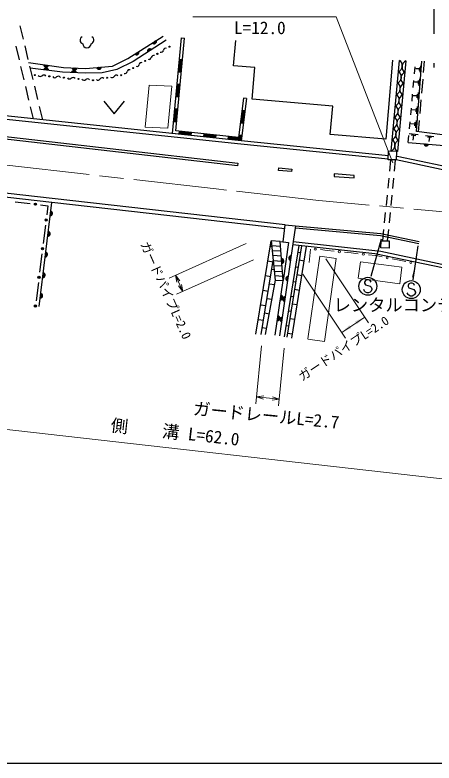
# Model space of a CAD drawing. Units: millimetres, scale not verified. Extents: x 40000 to 680000, y 20000 to 380000.
# Drawn here: x 101868 to 162562, y 205000 to 313340 of the extents above; entities that cross this region are included whole.
import ezdxf
from ezdxf.enums import TextEntityAlignment as Align

# ---------------------------------------------------------------- set-up
doc = ezdxf.new("R2010")
doc.units = ezdxf.units.MM
doc.header["$LTSCALE"] = 1000
doc.linetypes.add('CHAIN', pattern=[18.5, 12, -1.5, 3.5, -1.5])
for name, color, linetype, lineweight in [('M-BGD', 7, 'Continuous', 25), ('M-BMK', 2, 'CHAIN', 13), ('M-STR-HTXT', 7, 'Continuous', 13), ('M-STR-STRC', 7, 'Continuous', 25), ('M-STR-STRD', 7, 'Continuous', 25), ('M-TTL-BAND', 7, 'Continuous', 25)]:
    doc.layers.add(name, color=color, linetype=linetype, lineweight=lineweight)
doc.styles.add('ＭＳ ゴシック', font='')
doc.styles.get('ＭＳ ゴシック').set_extended_font_data('MS Gothic')

# ---------------------------------------------------------------- blocks, each defined once
blk = doc.blocks.new('filled_arrow')
at = {"color": 0, "linetype": 'Continuous', "lineweight": -2}
blk.add_solid([(7.5, 1.25), (0, 0), (7.5, -1.25)], dxfattribs=at)

msp = doc.modelspace()

# ---------------------------------------------------------------- linework, layer by layer
at = {"layer": 'M-BGD'}
for p, q in [((102570, 311773), (103040, 309826)), ((124661, 296174), (125965, 310009)), ((125151, 296575), (126413, 309967)), ((125965, 310009), (126413, 309967)), ((102507, 306859), (102046, 308805)), ((103275, 308854), (103745, 306910)), ((133538, 305986), (133854, 309642)), ((125592, 305091), (125761, 306883)), ((126119, 306849), (125671, 306891)), ((125682, 305082), (125850, 306874)), ((125771, 305074), (125940, 306866)), ((125861, 305065), (126030, 306857)), ((156341, 293633), (157557, 306761)), ((158491, 306675), (157274, 293547)), ((161145, 306651), (161007, 305025)), ((103199, 303940), (102737, 305886)), ((103980, 305938), (104449, 303994)), ((159739, 304834), (159830, 305830)), ((160422, 305518), (159923, 305557)), ((160440, 305752), (160404, 305285)), ((160583, 305976), (160511, 305041)), ((162513, 306368), (162549, 305708)), ((125502, 305099), (125950, 305057)), ((159557, 302842), (159648, 303838)), ((160266, 303586), (159740, 303627)), ((160285, 303833), (160247, 303340)), ((160435, 304069), (160359, 303084)), ((160923, 304029), (160755, 302036)), ((103890, 301021), (103429, 302967)), ((104684, 303022), (105153, 301078)), ((125254, 301507), (125423, 303299)), ((125782, 303265), (125334, 303307)), ((125344, 301498), (125513, 303290)), ((125433, 301490), (125602, 303282)), ((125523, 301481), (125692, 303273)), ((125165, 301515), (125613, 301473)), ((134961, 301293), (134258, 295614)), ((135407, 301238), (134650, 295120)), ((135407, 301238), (134961, 301293)), ((159376, 300850), (159467, 301846)), ((160105, 301605), (159553, 301648)), ((160125, 301864), (160085, 301346)), ((160284, 302112), (160203, 301076)), ((105388, 300106), (105859, 298159)), ((114730, 300841), (116230, 299041)), ((116230, 299041), (117730, 300841)), ((160128, 300105), (160044, 299017)), ((160671, 301039), (160503, 299046)), ((104535, 298298), (104121, 300048)), ((124916, 297922), (125085, 299714)), ((125444, 299681), (124996, 299723)), ((125006, 297914), (125175, 299706)), ((125096, 297906), (125265, 299698)), ((125185, 297897), (125354, 299689)), ((134829, 299496), (134608, 297709)), ((134918, 299485), (134697, 297698)), ((135186, 299452), (134740, 299507)), ((135007, 299474), (134786, 297687)), ((135097, 299463), (134876, 297676)), ((159195, 298859), (159285, 299854)), ((159941, 299572), (159360, 299617)), ((159962, 299844), (159920, 299300)), ((159963, 298073), (159879, 296985)), ((160419, 298050), (160282, 296424)), ((124827, 297931), (125275, 297889)), ((134518, 297721), (134965, 297665)), ((159013, 296867), (159104, 297863)), ((159776, 297540), (159196, 297585)), ((159797, 297812), (159755, 297268)), ((134650, 295120), (124661, 296174)), ((134258, 295614), (125151, 296575)), ((125629, 296524), (125582, 296077)), ((127381, 295977), (125591, 296166)), ((127390, 296067), (125600, 296256)), ((127400, 296156), (125610, 296345)), ((127409, 296246), (125619, 296435)), ((127372, 295888), (127419, 296335)), ((129209, 296146), (129162, 295699)), ((130961, 295600), (129171, 295788)), ((130971, 295689), (129181, 295878)), ((130980, 295779), (129190, 295967)), ((130989, 295868), (129199, 296057)), ((130952, 295510), (130999, 295958)), ((132742, 295321), (132789, 295769)), ((134744, 295879), (134297, 295934)), ((134336, 295515), (134387, 295923)), ((134476, 295912), (134415, 295416)), ((134493, 295317), (134565, 295901)), ((134655, 295890), (134572, 295218)), ((158832, 294875), (158922, 295871)), ((158948, 296188), (160273, 296022)), ((159257, 295970), (159920, 295887)), ((159588, 295928), (159500, 295221)), ((161340, 295888), (162516, 295741)), ((132751, 295411), (134572, 295218)), ((134493, 295317), (132761, 295500)), ((132770, 295590), (134415, 295416)), ((134336, 295515), (132780, 295679)), ((161614, 295695), (162202, 295621)), ((161908, 295658), (161830, 295031)), ((156159, 290719), (156325, 292364)), ((156948, 292347), (156787, 290708)), ((155907, 288232), (156058, 289724)), ((156689, 289712), (156542, 288220)), ((155656, 285745), (155807, 287237)), ((156445, 287224), (156298, 285732)), ((101921, 286267), (104079, 286016)), ((105390, 271118), (107201, 286162)), ((105569, 285842), (106648, 285717)), ((106648, 285717), (106481, 284386)), ((155405, 283257), (155556, 284750)), ((156200, 284736), (156054, 283244)), ((106294, 282898), (105961, 280237)), ((155138, 280618), (155304, 282262)), ((155956, 282248), (155795, 280609)), ((136773, 267117), (138989, 280647)), ((138858, 279848), (139071, 279813)), ((139059, 279935), (140340, 279859)), ((142184, 280512), (140204, 266846)), ((140912, 266704), (143049, 279943)), ((143362, 279908), (141223, 266654)), ((141963, 266535), (144108, 279826)), ((105775, 278749), (105441, 276088)), ((139127, 279249), (140394, 279174)), ((139198, 278532), (140451, 278458)), ((143197, 278884), (142886, 278934)), ((137526, 267074), (139275, 277757)), ((138510, 277726), (139250, 277605)), ((139274, 277770), (140511, 277697)), ((143766, 277703), (143025, 277823)), ((139077, 276544), (139401, 276491)), ((139343, 277073), (140566, 277000)), ((142854, 276762), (142543, 276812)), ((138163, 275604), (138903, 275483)), ((139426, 276239), (140632, 276167)), ((139490, 275594), (140683, 275523)), ((143423, 275581), (142683, 275700)), ((105255, 274600), (104921, 271939)), ((139555, 274936), (138129, 267040)), ((138729, 274422), (139441, 274306)), ((142511, 274639), (142201, 274689)), ((137815, 273483), (138555, 273361)), ((143081, 273458), (142340, 273578)), ((138382, 272300), (139059, 272190)), ((142169, 272516), (141858, 272567)), ((137468, 271361), (138208, 271240)), ((142738, 271336), (141998, 271455)), ((138034, 270179), (138677, 270074)), ((141826, 270394), (141516, 270444)), ((137120, 269239), (137861, 269118)), ((142395, 269213), (141655, 269333)), ((137687, 268057), (138295, 267957)), ((141484, 268271), (141173, 268322)), ((142053, 267091), (141312, 267210))]:
    msp.add_line(p, q, dxfattribs=at)
at = {"layer": 'M-BGD', "lineweight": 13}
for p, q in [((120730, 297092), (121302, 303165)), ((121302, 303165), (124603, 303017)), ((124031, 296944), (124603, 303017)), ((120730, 297092), (124031, 296944)), ((144470, 277513), (144569, 278442)), ((144569, 278442), (144675, 279437)), ((146108, 279350), (147103, 279243)), ((147103, 279243), (148097, 279137)), ((149589, 278978), (150583, 278872)), ((150583, 278872), (151577, 278766)), ((153069, 278607), (154063, 278500)), ((154063, 278500), (154180, 278488)), ((154180, 278488), (155045, 278314)), ((144304, 266414), (145999, 278402)), ((148393, 278064), (145999, 278402)), ((146697, 266070), (148393, 278064)), ((151902, 277594), (151588, 275208)), ((151902, 277594), (157914, 276802)), ((156516, 278019), (157496, 277823)), ((157496, 277823), (158477, 277626)), ((157914, 276802), (157600, 274416)), ((159662, 276304), (159466, 275390)), ((159872, 277281), (159662, 276304)), ((157600, 274416), (151588, 275208)), ((146697, 266070), (144304, 266409))]:
    msp.add_line(p, q, dxfattribs=at)
at = {"layer": 'M-BGD'}
for points in [[(103852, 306465), (108909, 305725), (112108, 305610), (115978, 305935), (118233, 307047), (123310, 310290)], [(123772, 309669), (118978, 306606), (116629, 305452), (114510, 304949), (112087, 304928), (108741, 305064), (104047, 305658)], [(156554, 306774), (155563, 295328), (147535, 296023), (147891, 300129), (136223, 301140), (136619, 305719), (133538, 305986)], [(167186, 295559), (160024, 296456), (160814, 306651)], [(155987, 292956), (134650, 295120), (73554, 301569)], [(155937, 292459), (134599, 294622), (73502, 301072)], [(158832, 294875), (164024, 294450), (167186, 295559)], [(186752, 289538), (163687, 291470), (157202, 292832)], [(186711, 289040), (163614, 290975), (157099, 292343)], [(140935, 282355), (107201, 286162), (79106, 289370)], [(141002, 282951), (107269, 286759), (79174, 289966)], [(140693, 280489), (141002, 282951), (142503, 282820), (142184, 280512)], [(140286, 280541), (138989, 280647), (139555, 274936), (140735, 274866)], [(139575, 266964), (140735, 274866), (140286, 280541)], [(140286, 280541), (141490, 280389), (140735, 274866)], [(142184, 280512), (154836, 279116), (173443, 275172), (178756, 274788), (178753, 274324), (173821, 274650), (153983, 278733), (142116, 280046)]]:
    msp.add_lwpolyline(points, dxfattribs=at)
for points in [[(157099, 292343), (155935, 292374), (155969, 293643), (157133, 293612)], [(154887, 280621), (156082, 280605), (156069, 279581), (154873, 279597)]]:
    msp.add_lwpolyline(points, close=True, dxfattribs=at)
for centre, radius in [((124237, 308745), 75), ((122491, 307712), 75), ((120744, 306680), 75), ((118998, 305647), 75), ((104743, 304638), 75), ((106850, 304449), 75), ((117251, 304615), 75), ((108956, 304261), 75), ((111062, 304072), 75), ((113169, 303883), 75), ((115210, 304249), 75), ((104824, 285929), 150), ((104824, 285929), 120), ((104824, 285929), 100), ((106388, 283642), 150), ((106388, 283642), 120), ((106388, 283642), 100), ((105868, 279493), 150), ((105868, 279493), 120), ((105868, 279493), 100), ((105348, 275344), 150), ((105348, 275344), 120), ((105348, 275344), 100), ((104828, 271195), 150), ((104828, 271195), 120), ((104828, 271195), 100)]:
    msp.add_circle(centre, radius, dxfattribs=at)
for centre, radius, start, end in [((111823, 309698), 536, 116.08703, 255.33416), ((112752, 309698), 536, 284.66584, 63.91297), ((112287, 309179), 600, 180, 0), ((122007, 309522), 354, 221.3738, 23.77898), ((122007, 309522), 283, 223.59784, 21.55494), ((122007, 309522), 212, 227.34417, 17.80862), ((122007, 309522), 142, 235.0559, 10.09689), ((122007, 309522), 100, 245.37356, 359.77922), ((119479, 307907), 354, 221.3738, 23.77898), ((119479, 307907), 283, 223.59784, 21.55494), ((119479, 307907), 212, 227.34417, 17.80862), ((119479, 307907), 142, 235.0559, 10.09689), ((119479, 307907), 100, 245.37356, 359.77922), ((121404, 308092), 354, 41.37394, 203.77912), ((121404, 308092), 283, 43.59798, 201.55508), ((121404, 308092), 212, 47.34431, 197.80875), ((121404, 308092), 142, 55.05604, 190.09702), ((121404, 308092), 100, 65.3737, 179.77936), ((123040, 308271), 327, 248.75131, 352.43322), ((123688, 308185), 327, 68.75131, 172.43322), ((121293, 307239), 327, 248.75131, 352.43322), ((121942, 307153), 327, 68.75131, 172.43322), ((157054, 305981), 929, 292.21087, 57.20363), ((158842, 305815), 929, 112.21087, 237.20363), ((106388, 306148), 354, 180.47804, 342.88322), ((106387, 305308), 354, 1.58517, 163.99034), ((106388, 306148), 283, 182.70208, 340.65918), ((106387, 305308), 283, 3.80921, 161.76631), ((106388, 306148), 212, 186.4484, 336.91285), ((106387, 305308), 212, 7.55553, 158.01998), ((106388, 306148), 142, 194.16013, 329.20112), ((106388, 306148), 100, 204.4778, 318.88346), ((110510, 305722), 354, 186.7319, 349.13708), ((110510, 305722), 283, 188.95594, 346.91304), ((110510, 305722), 212, 192.70227, 343.16671), ((110510, 305722), 142, 200.414, 335.45498), ((110510, 305722), 100, 210.73166, 325.13732), ((114039, 305826), 354, 193.5996, 356.00478), ((114039, 305826), 283, 195.82364, 353.78074), ((114039, 305826), 212, 199.56997, 350.03441), ((114039, 305826), 142, 207.2817, 342.32268), ((114039, 305826), 100, 217.59936, 332.00502), ((119547, 306206), 327, 248.75131, 352.43322), ((120195, 306120), 327, 68.75131, 172.43322), ((105541, 304816), 373, 216.56183, 313.19403), ((106052, 304272), 373, 36.56183, 133.19403), ((106387, 305308), 142, 15.26726, 150.30825), ((106387, 305308), 100, 25.58492, 139.99059), ((108158, 304083), 373, 36.56183, 133.19403), ((110412, 304942), 354, 6.46376, 168.86894), ((110412, 304942), 283, 8.6878, 166.6449), ((110412, 304942), 212, 12.43413, 162.89858), ((110412, 304942), 142, 20.14586, 155.18685), ((110412, 304942), 100, 30.46352, 144.86919), ((116535, 304257), 351, 50.2265, 150.09161), ((117800, 305174), 327, 248.75131, 352.43322), ((118449, 305088), 327, 68.75131, 172.43322), ((156902, 304339), 929, 292.21087, 57.20363), ((158690, 304174), 929, 112.21087, 237.20363), ((107648, 304627), 373, 216.56183, 313.19403), ((109754, 304438), 373, 216.56183, 313.19403), ((110265, 303894), 373, 36.56183, 133.19403), ((111860, 304250), 373, 216.56183, 313.19403), ((112371, 303705), 373, 36.56183, 133.19403), ((113885, 304241), 351, 230.2265, 330.09161), ((114493, 303891), 351, 50.2265, 150.09161), ((115927, 304607), 351, 230.2265, 330.09161), ((156750, 302698), 929, 292.21087, 57.20363), ((158538, 302533), 929, 112.21087, 237.20363), ((156598, 301057), 929, 292.21087, 57.20363), ((158386, 300892), 929, 112.21087, 237.20363), ((156446, 299416), 929, 292.21087, 57.20363), ((158234, 299251), 929, 112.21087, 237.20363), ((156294, 297775), 929, 292.21087, 57.20363), ((158082, 297610), 929, 112.21087, 237.20363), ((156142, 296134), 929, 292.21087, 57.20363), ((157930, 295969), 929, 112.21087, 237.20363), ((155990, 294493), 929, 292.21087, 57.20363), ((157778, 294328), 929, 112.21087, 237.20363), ((161432, 294717), 354, 184.11999, 346.52517), ((161432, 294717), 283, 186.34403, 344.30113), ((161432, 294717), 212, 190.09036, 340.55481), ((161432, 294717), 142, 197.80209, 332.84308), ((161432, 294717), 100, 208.11975, 322.52541), ((106959, 284604), 354, 271.93356, 74.33874), ((106959, 284604), 283, 274.1576, 72.1147), ((106959, 284604), 212, 277.90393, 68.36838), ((106959, 284604), 142, 285.61566, 60.65665), ((106959, 284604), 100, 295.93332, 50.33898), ((106601, 281625), 354, 271.93356, 74.33874), ((106601, 281625), 283, 274.1576, 72.1147), ((106601, 281625), 212, 277.90393, 68.36838), ((106601, 281625), 142, 285.61566, 60.65665), ((106601, 281625), 100, 295.93332, 50.33898), ((106242, 278647), 354, 271.93356, 74.33874), ((106242, 278647), 283, 274.1576, 72.1147), ((106242, 278647), 212, 277.90393, 68.36838), ((106242, 278647), 142, 285.61566, 60.65665), ((106242, 278647), 100, 295.93332, 50.33898), ((141893, 278125), 354, 90.55421, 252.95939), ((140456, 277699), 354, 283.32441, 85.72959), ((140456, 277699), 283, 285.54845, 83.50555), ((140456, 277699), 212, 289.29478, 79.75922), ((140456, 277699), 142, 297.00651, 72.0475), ((140456, 277699), 100, 307.32417, 61.72983), ((141893, 278125), 283, 92.77825, 250.73535), ((141893, 278125), 212, 96.52458, 246.98902), ((141893, 278125), 142, 104.23631, 239.27729), ((141893, 278125), 100, 114.55397, 228.95963), ((105884, 275668), 354, 271.93356, 74.33874), ((105884, 275668), 283, 274.1576, 72.1147), ((105884, 275668), 212, 277.90393, 68.36838), ((105884, 275668), 142, 285.61566, 60.65665), ((105884, 275668), 100, 295.93332, 50.33898), ((141462, 275156), 354, 90.55421, 252.95939), ((141462, 275156), 283, 92.77825, 250.73535), ((141462, 275156), 212, 96.52458, 246.98902), ((141462, 275156), 142, 104.23631, 239.27729), ((141462, 275156), 100, 114.55397, 228.95963), ((105525, 272690), 354, 271.93356, 74.33874), ((105525, 272690), 283, 274.1576, 72.1147), ((105525, 272690), 212, 277.90393, 68.36838), ((105525, 272690), 142, 285.61566, 60.65665), ((105525, 272690), 100, 295.93332, 50.33898), ((140319, 272407), 354, 270.44384, 72.84902), ((140319, 272407), 283, 272.66788, 70.62498), ((140319, 272407), 212, 276.41421, 66.87865), ((140319, 272407), 142, 284.12594, 59.16692), ((140319, 272407), 100, 294.4436, 48.84926), ((141032, 272187), 354, 90.55421, 252.95939), ((141032, 272187), 283, 92.77825, 250.73535), ((141032, 272187), 212, 96.52458, 246.98902), ((141032, 272187), 142, 104.23631, 239.27729), ((141032, 272187), 100, 114.55397, 228.95963), ((139883, 269439), 354, 270.44384, 72.84902), ((139883, 269439), 283, 272.66788, 70.62498), ((139883, 269439), 212, 276.41421, 66.87865), ((139883, 269439), 142, 284.12594, 59.16692), ((139883, 269439), 100, 294.4436, 48.84926), ((140602, 269218), 354, 90.55421, 252.95939), ((140602, 269218), 283, 92.77825, 250.73535), ((140602, 269218), 212, 96.52458, 246.98902), ((140602, 269218), 142, 104.23631, 239.27729), ((140602, 269218), 100, 114.55397, 228.95963)]:
    msp.add_arc(centre, radius, start, end, dxfattribs=at)
at = {"layer": 'M-BGD', "lineweight": 13}
for centre, start, end in [((145363, 279429), 0, 180), ((145363, 279429), 180, 0), ((148843, 279058), 0, 180), ((148843, 279058), 180, 0), ((152323, 278686), 0, 180), ((152323, 278686), 180, 0), ((155781, 278167), 0, 180), ((155781, 278167), 180, 0), ((159212, 277478), 0, 180), ((159212, 277478), 180, 0)]:
    msp.add_arc(centre, 150, start, end, dxfattribs=at)
at = {"layer": 'M-BMK'}
msp.add_lwpolyline([(171580, 284124), (145901, 286483), (130991, 288135), (73695, 294636)], dxfattribs=at)
at = {"layer": 'M-STR-HTXT'}
for p, q in [((135355, 280231), (124215, 275244)), ((136410, 277874), (125271, 272886)), ((146904, 278018), (153074, 268762)), ((125128, 275652), (126184, 273295)), ((125128, 275652), (125309, 274637)), ((125128, 275652), (125765, 274842)), ((143576, 275799), (149746, 266544)), ((126184, 273295), (125547, 274106)), ((126184, 273295), (126003, 274310)), ((152519, 269595), (149191, 267376)), ((137585, 265423), (136773, 257034)), ((140856, 265106), (140045, 256717)), ((136869, 258029), (137888, 258182)), ((136869, 258029), (140141, 257712)), ((136869, 258029), (137840, 257684)), ((140141, 257712), (139170, 258058)), ((140141, 257712), (139121, 257560)), ((76170, 256076), (175184, 244862))]:
    msp.add_line(p, q, dxfattribs=at)
msp.add_lwpolyline([(156571, 291908), (148367, 313064), (127617, 313064)], dxfattribs=at)
at = {"layer": 'M-STR-STRC'}
for p, q in [((162549, 314168), (162549, 310613)), ((154893, 280856), (153429, 275475)), ((160195, 279912), (159471, 275003)), ((152620, 274869), (152502, 274632)), ((152502, 274632), (152502, 274514)), ((152502, 274514), (152620, 274278)), ((152857, 274987), (152620, 274869)), ((152620, 274278), (153330, 274042)), ((153093, 274987), (152857, 274987)), ((153330, 274869), (153093, 274987)), ((153448, 274632), (153330, 274869)), ((158913, 274391), (158795, 274155)), ((158795, 274155), (158795, 274036)), ((159149, 274509), (158913, 274391)), ((159386, 274509), (159149, 274509)), ((159622, 274391), (159386, 274509)), ((159740, 274155), (159622, 274391)), ((152502, 273332), (152384, 273569)), ((152620, 273214), (152502, 273332)), ((152857, 273096), (152620, 273214)), ((153093, 273096), (152857, 273096)), ((153330, 273214), (153093, 273096)), ((153330, 274042), (153448, 273923)), ((153448, 273332), (153330, 273214)), ((153448, 273923), (153566, 273687)), ((153566, 273569), (153448, 273332)), ((153566, 273687), (153566, 273569)), ((158795, 272855), (158676, 273091)), ((158795, 274036), (158913, 273800)), ((158913, 273800), (159622, 273564)), ((159622, 273564), (159740, 273445)), ((159740, 273445), (159858, 273209)), ((159858, 273091), (159740, 272855)), ((159858, 273209), (159858, 273091)), ((158913, 272736), (158795, 272855)), ((159149, 272618), (158913, 272736)), ((159386, 272618), (159149, 272618)), ((159622, 272736), (159386, 272618)), ((159740, 272855), (159622, 272736))]:
    msp.add_line(p, q, dxfattribs=at)
for centre in [(152975, 274042), (159267, 273564)]:
    msp.add_circle(centre, 1300, dxfattribs=at)
at = {"layer": 'M-STR-STRD'}
for points in [[(134102, 291503), (97052, 295729), (97097, 296127), (134147, 291900)], [(141936, 290648), (140058, 290826), (140094, 291199), (141971, 291021)], [(148078, 289969), (150973, 289759), (150999, 290113), (148104, 290323)]]:
    msp.add_lwpolyline(points, close=True, dxfattribs=at)
for points in [[(142503, 282820), (154870, 281703), (160429, 280550)], [(142476, 282522), (154826, 281406), (160368, 280256)]]:
    msp.add_lwpolyline(points, dxfattribs=at)
at = {"layer": 'M-TTL-BAND'}
msp.add_line((40000, 205000), (579000, 205000), dxfattribs=at)

# ---------------------------------------------------------------- block references
at = {"layer": 'M-STR-HTXT', "xscale": 200, "yscale": 200}
for p, rotation in [((152519, 269595), 213.7), ((149191, 267376), 33.7)]:
    msp.add_blockref('filled_arrow', p, dxfattribs=dict(at, rotation=rotation))

# ---------------------------------------------------------------- texts
at = {"layer": 'M-BGD', "style": 'ＭＳ ゴシック'}
msp.add_text('レンタルコンテナ', height=1833, dxfattribs=at).set_placement((148014, 269879), align=Align.BOTTOM_LEFT)
at = {"layer": 'M-STR-HTXT', "style": 'ＭＳ ゴシック'}
msp.add_text('L=12.0', height=1833, dxfattribs=at).set_placement((133591, 310012), align=Align.BOTTOM_LEFT)
for s, height, rotation, p in [('ガードパイプL=2.0', 1320, 294.121, (122756, 273042)), ('ガードパイプL=2.0', 1320, 33.69, (150039, 264158)), ('ガードレールL=2.7', 1833, 354.472, (138120, 253889)), ('側\u3000\u3000溝 L=62.0', 1833, 353.538, (124899, 251453))]:
    msp.add_text(s, height=height, rotation=rotation, dxfattribs=at).set_placement(p, align=Align.BOTTOM_CENTER)

doc.saveas('drawing.dxf')
